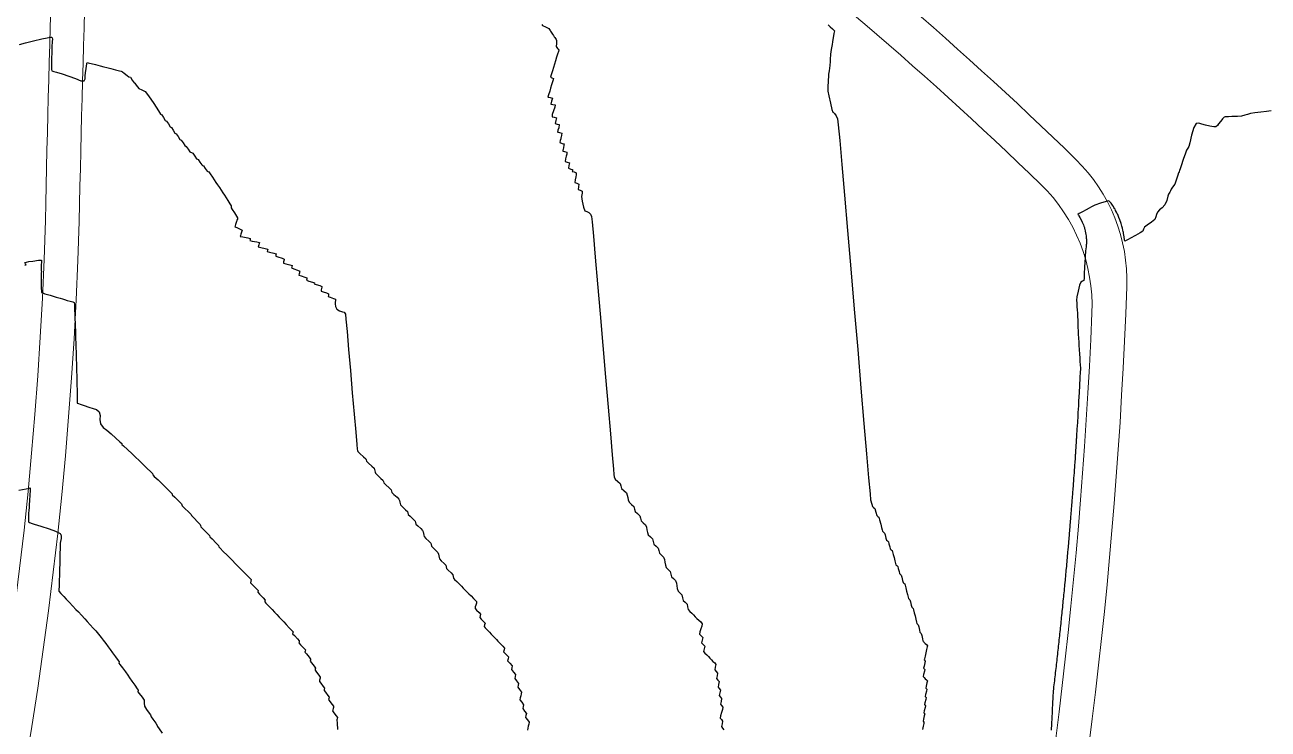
# Model space of a CAD drawing. Header units: millimetres. Extents: x 340454 to 342791, y 6993867 to 6995092.
# Drawn here: x 341823 to 341896.4, y 6994518.2 to 6994559.8 of the extents above; entities that cross this region are included whole.
import ezdxf

# ---------------------------------------------------------------- set-up
doc = ezdxf.new("R2010")
doc.units = ezdxf.units.MM
doc.header["$LTSCALE"] = 10
for name, color, linetype in [('T-HM-CURVA_INTERMEDIARIA', 45, 'Continuous'), ('T-HM-CURVA_MESTRA', 20, 'Continuous'), ('URB-Calçadas', 2, 'Continuous'), ('URB-Quadras', 3, 'Continuous')]:
    doc.layers.add(name, color=color, linetype=linetype)

msp = doc.modelspace()

# ---------------------------------------------------------------- linework, layer by layer
at = {"layer": 'T-HM-CURVA_INTERMEDIARIA', "color": 45, "linetype": 'Continuous', "lineweight": -3, "flags": 128}
for points, elevation in [([(341870.441, 6994559.818), (341870.503, 6994559.757), (341870.565, 6994559.697), (341870.695, 6994559.577), (341870.81, 6994559.458), (341870.804, 6994559.382), (341870.787, 6994559.303), (341870.766, 6994559.175), (341870.728, 6994558.957), (341870.701, 6994558.809), (341870.673, 6994558.654), (341870.641, 6994558.463), (341870.61, 6994558.249), (341870.586, 6994558.071), (341870.575, 6994557.972), (341870.571, 6994557.88), (341870.568, 6994557.788), (341870.559, 6994557.644), (341870.539, 6994557.408), (341870.518, 6994557.253), (341870.495, 6994557.098), (341870.472, 6994556.906), (341870.457, 6994556.725), (341870.451, 6994556.581), (341870.444, 6994556.402), (341870.43, 6994556.222), (341870.42, 6994556.08), (341870.427, 6994555.902), (341870.48, 6994555.615), (341870.576, 6994555.195), (341870.669, 6994554.815), (341870.711, 6994554.649), (341870.762, 6994554.628), (341870.812, 6994554.573), (341870.914, 6994554.44), (341871.003, 6994554.269), (341871.043, 6994553.911), (341871.129, 6994552.975), (341871.254, 6994551.559), (341871.41, 6994549.758), (341871.59, 6994547.669), (341871.785, 6994545.387), (341871.987, 6994543.009), (341872.189, 6994540.631), (341872.383, 6994538.349), (341872.56, 6994536.259), (341872.714, 6994534.457), (341872.835, 6994533.04), (341872.916, 6994532.103), (341872.95, 6994531.744), (341873.015, 6994531.484), (341873.068, 6994531.338), (341873.131, 6994531.282), (341873.193, 6994531.225), (341873.252, 6994531.021), (341873.31, 6994530.817), (341873.37, 6994530.763), (341873.43, 6994530.708), (341873.476, 6994530.56), (341873.546, 6994530.298), (341873.596, 6994530.116), (341873.637, 6994529.963), (341873.663, 6994529.885), (341873.72, 6994529.832), (341873.777, 6994529.779), (341873.811, 6994529.665), (341873.859, 6994529.477), (341873.892, 6994529.364), (341873.948, 6994529.313), (341874.003, 6994529.261), (341874.036, 6994529.147), (341874.084, 6994528.957), (341874.117, 6994528.844), (341874.17, 6994528.794), (341874.223, 6994528.744), (341874.248, 6994528.667), (341874.288, 6994528.511), (341874.336, 6994528.325), (341874.385, 6994528.138), (341874.426, 6994527.981), (341874.45, 6994527.903), (341874.5, 6994527.855), (341874.551, 6994527.807), (341874.583, 6994527.692), (341874.632, 6994527.497), (341874.663, 6994527.383), (341874.712, 6994527.336), (341874.76, 6994527.29), (341874.792, 6994527.175), (341874.84, 6994526.978), (341874.871, 6994526.864), (341874.918, 6994526.819), (341874.965, 6994526.774), (341874.987, 6994526.697), (341875.027, 6994526.537), (341875.075, 6994526.346), (341875.123, 6994526.153), (341875.163, 6994525.992), (341875.185, 6994525.915), (341875.229, 6994525.871), (341875.273, 6994525.828), (341875.304, 6994525.712), (341875.352, 6994525.511), (341875.382, 6994525.395), (341875.425, 6994525.354), (341875.467, 6994525.312), (341875.488, 6994525.235), (341875.528, 6994525.072), (341875.575, 6994524.877), (341875.622, 6994524.681), (341875.662, 6994524.516), (341875.683, 6994524.44), (341875.723, 6994524.4), (341875.763, 6994524.36), (341875.792, 6994524.243), (341875.841, 6994524.037), (341875.87, 6994523.92), (341875.908, 6994523.882), (341875.946, 6994523.844), (341875.97, 6994523.727), (341876.009, 6994523.521), (341876.033, 6994523.405), (341876.068, 6994523.367), (341876.106, 6994523.331), (341876.142, 6994523.294), (341876.178, 6994523.258), (341876.248, 6994523.187), (341876.316, 6994523.117), (341876.301, 6994523.045), (341876.262, 6994522.887), (341876.216, 6994522.699), (341876.17, 6994522.511), (341876.131, 6994522.353), (341876.116, 6994522.282), (341876.184, 6994522.211), (341876.159, 6994522.1), (341876.11, 6994521.904), (341876.085, 6994521.793), (341876.152, 6994521.723), (341876.127, 6994521.613), (341876.079, 6994521.416), (341876.054, 6994521.305), (341876.119, 6994521.236), (341876.184, 6994521.167), (341876.247, 6994521.1), (341876.309, 6994521.035), (341876.284, 6994520.923), (341876.236, 6994520.724), (341876.211, 6994520.613), (341876.272, 6994520.547), (341876.247, 6994520.436), (341876.2, 6994520.237), (341876.175, 6994520.125), (341876.236, 6994520.06), (341876.211, 6994519.948), (341876.164, 6994519.748), (341876.14, 6994519.637), (341876.193, 6994519.572), (341876.168, 6994519.461), (341876.122, 6994519.261), (341876.098, 6994519.15), (341876.148, 6994519.085), (341876.124, 6994518.973), (341876.078, 6994518.774), (341876.054, 6994518.662), (341876.105, 6994518.597), (341876.09, 6994518.526), (341876.054, 6994518.366), (341876.011, 6994518.175)], 711), ([(341822.656, 6994558.663), (341823.004, 6994558.746), (341823.478, 6994558.865), (341823.968, 6994558.983), (341824.297, 6994559.053), (341824.471, 6994559.08), (341824.538, 6994559.08), (341824.554, 6994559.074), (341824.575, 6994559.049), (341824.596, 6994558.97), (341824.591, 6994558.826), (341824.574, 6994558.705), (341824.573, 6994558.64), (341824.57, 6994558.575), (341824.567, 6994558.462), (341824.562, 6994558.31), (341824.558, 6994558.192), (341824.555, 6994558.074), (341824.55, 6994557.926), (341824.544, 6994557.726), (341824.541, 6994557.625), (341824.539, 6994557.574), (341824.538, 6994557.516), (341824.537, 6994557.44), (341824.537, 6994557.36), (341824.539, 6994557.273), (341824.541, 6994557.222), (341824.545, 6994557.168), (341824.557, 6994557.1), (341824.614, 6994557.087), (341824.684, 6994557.065), (341824.831, 6994557.019), (341825.172, 6994556.911), (341825.578, 6994556.783), (341825.958, 6994556.638), (341826.273, 6994556.514), (341826.469, 6994556.501), (341826.535, 6994556.619), (341826.539, 6994556.793), (341826.545, 6994556.979), (341826.587, 6994557.239), (341826.609, 6994557.376), (341826.617, 6994557.427), (341826.625, 6994557.477), (341826.631, 6994557.535), (341826.643, 6994557.588), (341826.706, 6994557.576), (341826.782, 6994557.554), (341826.896, 6994557.525), (341827.135, 6994557.465), (341827.417, 6994557.394), (341827.643, 6994557.337), (341827.821, 6994557.291), (341828.045, 6994557.233), (341828.327, 6994557.16), (341828.564, 6994557.098), (341828.667, 6994557.07), (341828.741, 6994557.041), (341828.84, 6994556.966), (341829.019, 6994556.829), (341829.121, 6994556.752), (341829.208, 6994556.717), (341829.321, 6994556.552), (341829.429, 6994556.39), (341829.478, 6994556.371), (341829.542, 6994556.249), (341829.7, 6994556.049), (341829.886, 6994555.967), (341830.078, 6994555.88), (341830.277, 6994555.623), (341830.583, 6994555.168), (341830.865, 6994554.733), (341830.991, 6994554.536), (341831.061, 6994554.502), (341831.166, 6994554.332), (341831.271, 6994554.161), (341831.344, 6994554.125), (341831.449, 6994553.957), (341831.554, 6994553.788), (341831.631, 6994553.75), (341831.736, 6994553.583), (341831.841, 6994553.416), (341831.921, 6994553.376), (341832.026, 6994553.211), (341832.131, 6994553.046), (341832.215, 6994553.005), (341832.32, 6994552.842), (341832.425, 6994552.678), (341832.512, 6994552.635), (341832.617, 6994552.473), (341832.723, 6994552.311), (341832.767, 6994552.288), (341832.813, 6994552.267), (341832.86, 6994552.246), (341832.904, 6994552.222), (341833.011, 6994552.062), (341833.117, 6994551.901), (341833.165, 6994551.877), (341833.212, 6994551.854), (341833.318, 6994551.695), (341833.425, 6994551.536), (341833.474, 6994551.512), (341833.523, 6994551.488), (341833.629, 6994551.33), (341833.736, 6994551.173), (341833.787, 6994551.148), (341833.837, 6994551.123), (341833.913, 6994551.014), (341834.05, 6994550.811), (341834.155, 6994550.657), (341834.259, 6994550.504), (341834.363, 6994550.353), (341834.466, 6994550.201), (341834.563, 6994550.053), (341834.666, 6994549.894), (341834.762, 6994549.744), (341834.862, 6994549.587), (341834.961, 6994549.431), (341835.091, 6994549.232), (341835.158, 6994549.123), (341835.156, 6994549.067), (341835.153, 6994549.01), (341835.221, 6994548.901), (341835.349, 6994548.703), (341835.477, 6994548.511), (341835.543, 6994548.401), (341835.527, 6994548.334), (341835.503, 6994548.267), (341835.483, 6994548.201), (341835.463, 6994548.135), (341835.444, 6994548.071), (341835.424, 6994548.008), (341835.4, 6994547.943), (341835.387, 6994547.883), (341835.497, 6994547.829), (341835.696, 6994547.742), (341835.807, 6994547.688), (341835.794, 6994547.626), (341835.77, 6994547.56), (341835.752, 6994547.497), (341835.734, 6994547.435), (341835.711, 6994547.371), (341835.699, 6994547.314), (341835.855, 6994547.281), (341836.137, 6994547.23), (341836.294, 6994547.196), (341836.276, 6994547.133), (341836.259, 6994547.069), (341836.41, 6994547.035), (341836.682, 6994546.984), (341836.833, 6994546.949), (341836.821, 6994546.886), (341836.799, 6994546.817), (341836.777, 6994546.749), (341836.767, 6994546.688), (341836.912, 6994546.651), (341837.174, 6994546.595), (341837.32, 6994546.558), (341837.305, 6994546.491), (341837.289, 6994546.424), (341837.429, 6994546.386), (341837.683, 6994546.329), (341837.824, 6994546.291), (341837.809, 6994546.223), (341837.794, 6994546.153), (341837.929, 6994546.101), (341838.171, 6994546.021), (341838.303, 6994545.975), (341838.296, 6994545.927), (341838.283, 6994545.876), (341838.264, 6994545.808), (341838.254, 6994545.737), (341838.387, 6994545.697), (341838.625, 6994545.636), (341838.758, 6994545.594), (341838.744, 6994545.523), (341838.73, 6994545.451), (341838.858, 6994545.396), (341839.086, 6994545.31), (341839.211, 6994545.261), (341839.205, 6994545.212), (341839.193, 6994545.16), (341839.175, 6994545.09), (341839.167, 6994545.016), (341839.293, 6994544.973), (341839.517, 6994544.909), (341839.643, 6994544.865), (341839.631, 6994544.791), (341839.619, 6994544.718), (341839.743, 6994544.67), (341839.963, 6994544.602), (341840.081, 6994544.566), (341840.072, 6994544.51), (341840.188, 6994544.473), (341840.402, 6994544.404), (341840.521, 6994544.36), (341840.517, 6994544.303), (341840.505, 6994544.24), (341840.488, 6994544.16), (341840.484, 6994544.077), (341840.6, 6994544.032), (341840.805, 6994543.968), (341840.922, 6994543.922), (341840.912, 6994543.84), (341840.902, 6994543.757), (341841.016, 6994543.712), (341841.215, 6994543.648), (341841.33, 6994543.602), (341841.326, 6994543.523), (341841.312, 6994543.434), (341841.313, 6994543.336), (341841.335, 6994543.165), (341841.41, 6994543.003), (341841.564, 6994542.904), (341841.738, 6994542.856), (341841.833, 6994542.833), (341841.881, 6994542.773), (341841.919, 6994542.706), (341841.945, 6994542.426), (341842.009, 6994541.691), (341842.101, 6994540.633), (341842.208, 6994539.379), (341842.321, 6994538.061), (341842.429, 6994536.807), (341842.52, 6994535.749), (341842.583, 6994535.014), (341842.608, 6994534.734), (341842.625, 6994534.661), (341842.649, 6994534.591), (341842.772, 6994534.477), (341842.988, 6994534.288), (341843.111, 6994534.173), (341843.132, 6994534.099), (341843.153, 6994534.025), (341843.274, 6994533.913), (341843.484, 6994533.727), (341843.605, 6994533.614), (341843.629, 6994533.539), (341843.648, 6994533.461), (341843.667, 6994533.383), (341843.691, 6994533.308), (341843.809, 6994533.196), (341844.014, 6994533.012), (341844.133, 6994532.899), (341844.155, 6994532.82), (341844.177, 6994532.741), (341844.293, 6994532.63), (341844.493, 6994532.45), (341844.61, 6994532.338), (341844.632, 6994532.257), (341844.654, 6994532.176), (341844.768, 6994532.066), (341844.963, 6994531.89), (341845.077, 6994531.779), (341845.103, 6994531.698), (341845.122, 6994531.612), (341845.141, 6994531.526), (341845.167, 6994531.444), (341845.279, 6994531.335), (341845.469, 6994531.16), (341845.581, 6994531.05), (341845.604, 6994530.964), (341845.627, 6994530.878), (341845.736, 6994530.77), (341845.922, 6994530.599), (341846.032, 6994530.49), (341846.055, 6994530.401), (341846.078, 6994530.313), (341846.185, 6994530.206), (341846.366, 6994530.039), (341846.474, 6994529.931), (341846.501, 6994529.843), (341846.52, 6994529.75), (341846.539, 6994529.657), (341846.567, 6994529.568), (341846.672, 6994529.461), (341846.848, 6994529.296), (341846.954, 6994529.189), (341846.978, 6994529.095), (341847.001, 6994529.002), (341847.104, 6994528.897), (341847.276, 6994528.735), (341847.38, 6994528.629), (341847.408, 6994528.536), (341847.427, 6994528.438), (341847.447, 6994528.34), (341847.475, 6994528.247), (341847.576, 6994528.141), (341847.744, 6994527.983), (341847.846, 6994527.876), (341847.869, 6994527.778), (341847.893, 6994527.681), (341847.993, 6994527.576), (341848.157, 6994527.42), (341848.256, 6994527.315), (341848.275, 6994527.216), (341848.295, 6994527.117), (341848.364, 6994527.038), (341848.495, 6994526.91), (341848.65, 6994526.757), (341848.774, 6994526.63), (341848.874, 6994526.53), (341848.996, 6994526.405), (341849.118, 6994526.281), (341849.216, 6994526.182), (341849.336, 6994526.061), (341849.484, 6994525.917), (341849.608, 6994525.799), (341849.667, 6994525.724), (341849.653, 6994525.626), (341849.62, 6994525.524), (341849.586, 6994525.421), (341849.572, 6994525.324), (341849.659, 6994525.226), (341849.809, 6994525.086), (341849.896, 6994524.988), (341849.872, 6994524.886), (341849.848, 6994524.785), (341849.933, 6994524.688), (341850.079, 6994524.55), (341850.164, 6994524.453), (341850.14, 6994524.35), (341850.116, 6994524.248), (341850.172, 6994524.172), (341850.288, 6994524.057), (341850.426, 6994523.919), (341850.535, 6994523.804), (341850.621, 6994523.712), (341850.729, 6994523.598), (341850.835, 6994523.485), (341850.92, 6994523.395), (341851.025, 6994523.283), (341851.213, 6994523.099), (341851.316, 6994522.975), (341851.291, 6994522.866), (341851.266, 6994522.758), (341851.408, 6994522.606), (341851.55, 6994522.453), (341851.525, 6994522.343), (341851.5, 6994522.233), (341851.639, 6994522.083), (341851.778, 6994521.931), (341851.754, 6994521.821), (341851.728, 6994521.709), (341851.848, 6994521.561), (341851.969, 6994521.413), (341851.944, 6994521.301), (341851.919, 6994521.189), (341852.033, 6994521.042), (341852.148, 6994520.895), (341852.123, 6994520.782), (341852.097, 6994520.669), (341852.21, 6994520.524), (341852.323, 6994520.378), (341852.308, 6994520.267), (341852.272, 6994520.151), (341852.236, 6994520.035), (341852.222, 6994519.924), (341852.332, 6994519.778), (341852.443, 6994519.632), (341852.417, 6994519.518), (341852.392, 6994519.403), (341852.501, 6994519.26), (341852.609, 6994519.115), (341852.584, 6994518.999), (341852.559, 6994518.884), (341852.666, 6994518.741), (341852.772, 6994518.598), (341852.759, 6994518.484), (341852.722, 6994518.365), (341852.685, 6994518.247), (341852.672, 6994518.133)], 709), ([(341896.628, 6994554.726), (341896.354, 6994554.693), (341896.006, 6994554.652), (341895.665, 6994554.609), (341895.411, 6994554.57), (341895.216, 6994554.519), (341895.062, 6994554.468), (341894.866, 6994554.423), (341894.636, 6994554.399), (341894.444, 6994554.394), (341894.293, 6994554.392), (341894.101, 6994554.38), (341893.984, 6994554.372), (341893.904, 6994554.371), (341893.839, 6994554.367), (341893.784, 6994554.299), (341893.746, 6994554.252), (341893.702, 6994554.197), (341893.621, 6994554.1), (341893.514, 6994553.971), (341893.443, 6994553.865), (341893.362, 6994553.786), (341893.226, 6994553.791), (341892.992, 6994553.834), (341892.735, 6994553.884), (341892.519, 6994553.951), (341892.344, 6994554.014), (341892.185, 6994553.99), (341892.054, 6994553.745), (341891.919, 6994553.293), (341891.808, 6994552.846), (341891.75, 6994552.618), (341891.69, 6994552.518), (341891.629, 6994552.418), (341891.556, 6994552.223), (341891.426, 6994551.853), (341891.299, 6994551.488), (341891.236, 6994551.307), (341891.206, 6994551.208), (341891.184, 6994551.135), (341891.14, 6994551.072), (341891.101, 6994550.925), (341891.019, 6994550.632), (341890.933, 6994550.396), (341890.8, 6994550.219), (341890.704, 6994550.113), (341890.669, 6994550.008), (341890.643, 6994549.921), (341890.597, 6994549.867), (341890.551, 6994549.813), (341890.523, 6994549.687), (341890.457, 6994549.434), (341890.344, 6994549.174), (341890.19, 6994549.002), (341890.032, 6994548.885), (341889.901, 6994548.751), (341889.84, 6994548.6), (341889.816, 6994548.464), (341889.75, 6994548.319), (341889.55, 6994548.144), (341889.289, 6994547.971), (341889.132, 6994547.856), (341889.087, 6994547.735), (341889.04, 6994547.617), (341888.888, 6994547.519), (341888.604, 6994547.361), (341888.318, 6994547.208), (341888.165, 6994547.127), (341888.048, 6994547.062), (341887.971, 6994547.023), (341887.965, 6994547.107), (341887.935, 6994547.29), (341887.903, 6994547.481), (341887.894, 6994547.54), (341887.884, 6994547.6), (341887.861, 6994547.686), (341887.83, 6994547.798), (341887.8, 6994547.919), (341887.754, 6994548.081), (341887.675, 6994548.294), (341887.618, 6994548.438), (341887.597, 6994548.493), (341887.576, 6994548.547), (341887.553, 6994548.598), (341887.53, 6994548.649), (341887.482, 6994548.742), (341887.431, 6994548.842), (341887.395, 6994548.912), (341887.365, 6994548.968), (341887.331, 6994549.027), (341887.297, 6994549.083), (341887.247, 6994549.156), (341887.2, 6994549.221), (341887.168, 6994549.267), (341887.118, 6994549.334), (341887.078, 6994549.382), (341887.036, 6994549.413), (341886.874, 6994549.369), (341886.529, 6994549.269), (341886.209, 6994549.159), (341886.015, 6994549.068), (341885.867, 6994548.981), (341885.69, 6994548.88), (341885.469, 6994548.761), (341885.285, 6994548.662), (341885.206, 6994548.616), (341885.232, 6994548.575), (341885.265, 6994548.531), (341885.323, 6994548.431), (341885.401, 6994548.29), (341885.461, 6994548.161), (341885.499, 6994548.076), (341885.529, 6994548), (341885.558, 6994547.916), (341885.585, 6994547.834), (341885.6, 6994547.785), (341885.614, 6994547.733), (341885.637, 6994547.631), (341885.66, 6994547.524), (341885.677, 6994547.434), (341885.686, 6994547.35), (341885.696, 6994547.262), (341885.7, 6994547.208), (341885.705, 6994547.153), (341885.706, 6994547.079), (341885.706, 6994547.001), (341885.705, 6994546.938), (341885.704, 6994546.875), (341885.698, 6994546.81), (341885.692, 6994546.744), (341885.683, 6994546.666), (341885.675, 6994546.603), (341885.666, 6994546.549), (341885.653, 6994546.481), (341885.647, 6994546.375), (341885.635, 6994546.178), (341885.628, 6994546.05), (341885.623, 6994545.965), (341885.618, 6994545.879), (341885.608, 6994545.71), (341885.599, 6994545.563), (341885.595, 6994545.483), (341885.588, 6994545.38), (341885.579, 6994545.209), (341885.578, 6994545.047), (341885.577, 6994544.841), (341885.56, 6994544.714), (341885.468, 6994544.663), (341885.371, 6994544.613), (341885.304, 6994544.426), (341885.208, 6994544.076), (341885.143, 6994543.749), (341885.128, 6994543.542), (341885.135, 6994543.375), (341885.148, 6994543.165), (341885.158, 6994542.956), (341885.17, 6994542.79), (341885.182, 6994542.58), (341885.19, 6994542.362), (341885.195, 6994542.177), (341885.203, 6994541.945), (341885.213, 6994541.715), (341885.222, 6994541.527), (341885.234, 6994541.29), (341885.249, 6994541.054), (341885.262, 6994540.865), (341885.279, 6994540.627), (341885.297, 6994540.356), (341885.312, 6994540.127), (341885.325, 6994539.935), (341885.342, 6994539.694), (341885.351, 6994539.538), (341885.347, 6994539.43), (341885.34, 6994539.321), (341885.335, 6994539.216), (341885.326, 6994539.044), (341885.315, 6994538.836), (341885.303, 6994538.617), (341885.294, 6994538.434), (341885.289, 6994538.35), (341885.284, 6994538.252), (341885.273, 6994538.055), (341885.263, 6994537.865), (341885.259, 6994537.804), (341885.247, 6994537.593), (341885.235, 6994537.38), (341885.231, 6994537.305), (341885.219, 6994537.101), (341885.207, 6994536.894), (341885.201, 6994536.807), (341885.189, 6994536.609), (341885.177, 6994536.409), (341885.171, 6994536.31), (341885.159, 6994536.118), (341885.147, 6994535.924), (341885.144, 6994535.869), (341885.14, 6994535.814), (341885.129, 6994535.627), (341885.117, 6994535.439), (341885.113, 6994535.379), (341885.109, 6994535.319), (341885.097, 6994535.137), (341885.085, 6994534.954), (341885.08, 6994534.889), (341885.076, 6994534.825), (341885.064, 6994534.648), (341885.052, 6994534.469), (341885.048, 6994534.4), (341885.043, 6994534.332), (341885.031, 6994534.159), (341885.019, 6994533.984), (341885.014, 6994533.911), (341885.009, 6994533.839), (341884.997, 6994533.67), (341884.985, 6994533.499), (341884.979, 6994533.423), (341884.974, 6994533.347), (341884.962, 6994533.181), (341884.949, 6994533.014), (341884.944, 6994532.934), (341884.938, 6994532.855), (341884.926, 6994532.696), (341884.913, 6994532.529), (341884.907, 6994532.438), (341884.9, 6994532.347), (341884.888, 6994532.197), (341884.877, 6994532.045), (341884.869, 6994531.951), (341884.862, 6994531.857), (341884.851, 6994531.709), (341884.839, 6994531.56), (341884.831, 6994531.464), (341884.824, 6994531.367), (341884.812, 6994531.219), (341884.801, 6994531.076), (341884.793, 6994530.984), (341884.786, 6994530.893), (341884.773, 6994530.743), (341884.761, 6994530.591), (341884.753, 6994530.498), (341884.746, 6994530.404), (341884.733, 6994530.256), (341884.721, 6994530.107), (341884.713, 6994530.011), (341884.705, 6994529.915), (341884.692, 6994529.77), (341884.68, 6994529.623), (341884.671, 6994529.524), (341884.663, 6994529.426), (341884.65, 6994529.283), (341884.638, 6994529.139), (341884.629, 6994529.038), (341884.62, 6994528.938), (341884.608, 6994528.797), (341884.595, 6994528.655), (341884.586, 6994528.552), (341884.577, 6994528.45), (341884.564, 6994528.311), (341884.551, 6994528.171), (341884.542, 6994528.066), (341884.532, 6994527.962), (341884.52, 6994527.825), (341884.507, 6994527.687), (341884.497, 6994527.58), (341884.487, 6994527.474), (341884.474, 6994527.339), (341884.462, 6994527.203), (341884.451, 6994527.095), (341884.441, 6994526.987), (341884.428, 6994526.854), (341884.415, 6994526.719), (341884.405, 6994526.61), (341884.394, 6994526.5), (341884.381, 6994526.369), (341884.369, 6994526.236), (341884.358, 6994526.124), (341884.347, 6994526.013), (341884.334, 6994525.883), (341884.321, 6994525.752), (341884.309, 6994525.639), (341884.298, 6994525.527), (341884.285, 6994525.398), (341884.272, 6994525.269), (341884.26, 6994525.155), (341884.249, 6994525.04), (341884.236, 6994524.914), (341884.222, 6994524.785), (341884.21, 6994524.67), (341884.198, 6994524.554), (341884.185, 6994524.429), (341884.172, 6994524.302), (341884.16, 6994524.185), (341884.147, 6994524.068), (341884.134, 6994523.944), (341884.121, 6994523.819), (341884.108, 6994523.701), (341884.095, 6994523.583), (341884.082, 6994523.46), (341884.069, 6994523.336), (341884.056, 6994523.217), (341884.043, 6994523.097), (341884.029, 6994522.976), (341884.016, 6994522.853), (341884.003, 6994522.733), (341883.989, 6994522.612), (341883.976, 6994522.491), (341883.962, 6994522.37), (341883.949, 6994522.251), (341883.935, 6994522.131), (341883.922, 6994522.01), (341883.908, 6994521.888), (341883.894, 6994521.768), (341883.88, 6994521.647), (341883.866, 6994521.526), (341883.852, 6994521.405), (341883.839, 6994521.286), (341883.825, 6994521.167), (341883.81, 6994521.044), (341883.796, 6994520.923), (341883.782, 6994520.805), (341883.768, 6994520.687), (341883.753, 6994520.567), (341883.739, 6994520.44), (341883.732, 6994520.311), (341883.727, 6994520.188), (341883.721, 6994520.071), (341883.715, 6994519.955), (341883.709, 6994519.83), (341883.703, 6994519.705), (341883.697, 6994519.587), (341883.691, 6994519.469), (341883.685, 6994519.346), (341883.678, 6994519.221), (341883.672, 6994519.102), (341883.666, 6994518.983), (341883.659, 6994518.861), (341883.653, 6994518.738), (341883.646, 6994518.618), (341883.64, 6994518.497), (341883.633, 6994518.376), (341883.626, 6994518.255), (341883.619, 6994518.133)], 712), ([(341822.961, 6994545.61), (341823.042, 6994545.635), (341823.009, 6994545.699), (341822.977, 6994545.764), (341823.069, 6994545.793), (341823.213, 6994545.821), (341823.435, 6994545.854), (341823.769, 6994545.898), (341823.952, 6994545.911), (341823.956, 6994545.83), (341823.946, 6994545.741), (341823.943, 6994545.667), (341823.94, 6994545.594), (341823.941, 6994545.48), (341823.942, 6994545.368), (341823.943, 6994545.298), (341823.944, 6994545.228), (341823.943, 6994545.144), (341823.942, 6994545.046), (341823.941, 6994544.865), (341823.94, 6994544.715), (341823.939, 6994544.664), (341823.939, 6994544.591), (341823.938, 6994544.516), (341823.938, 6994544.461), (341823.937, 6994544.405), (341823.938, 6994544.325), (341823.94, 6994544.265), (341823.941, 6994544.205), (341823.945, 6994544.124), (341823.951, 6994544.058), (341823.96, 6994543.997), (341824.022, 6994543.968), (341824.158, 6994543.926), (341824.467, 6994543.833), (341824.81, 6994543.73), (341825.048, 6994543.658), (341825.199, 6994543.613), (341825.318, 6994543.577), (341825.468, 6994543.531), (341825.649, 6994543.486), (341825.799, 6994543.45), (341825.887, 6994543.403), (341825.909, 6994543.282), (341825.899, 6994543.137), (341825.906, 6994542.956), (341825.916, 6994542.719), (341825.921, 6994542.598), (341825.924, 6994542.532), (341825.928, 6994542.415), (341825.936, 6994542.203), (341825.941, 6994542.079), (341825.943, 6994542.024), (341825.945, 6994541.969), (341825.953, 6994541.771), (341825.96, 6994541.561), (341825.963, 6994541.482), (341825.966, 6994541.404), (341825.972, 6994541.231), (341825.978, 6994541.042), (341825.981, 6994540.94), (341825.985, 6994540.838), (341825.989, 6994540.691), (341825.995, 6994540.523), (341825.999, 6994540.396), (341826.002, 6994540.27), (341826.006, 6994540.14), (341826.01, 6994540.004), (341826.015, 6994539.84), (341826.018, 6994539.7), (341826.021, 6994539.592), (341826.024, 6994539.484), (341826.029, 6994539.296), (341826.033, 6994539.128), (341826.035, 6994539.047), (341826.037, 6994538.965), (341826.042, 6994538.752), (341826.047, 6994538.555), (341826.048, 6994538.5), (341826.049, 6994538.446), (341826.052, 6994538.318), (341826.056, 6994538.098), (341826.059, 6994537.979), (341826.06, 6994537.926), (341826.061, 6994537.804), (341826.065, 6994537.581), (341826.068, 6994537.458), (341826.132, 6994537.436), (341826.235, 6994537.401), (341826.473, 6994537.316), (341826.755, 6994537.209), (341827.002, 6994537.135), (341827.204, 6994537.074), (341827.369, 6994536.935), (341827.424, 6994536.718), (341827.394, 6994536.483), (341827.436, 6994536.23), (341827.597, 6994536.019), (341827.812, 6994535.854), (341828.07, 6994535.647), (341828.354, 6994535.384), (341828.592, 6994535.162), (341828.692, 6994535.067), (341828.706, 6994535.019), (341828.804, 6994534.928), (341829.036, 6994534.715), (341829.311, 6994534.459), (341829.527, 6994534.253), (341829.699, 6994534.086), (341829.913, 6994533.877), (341830.182, 6994533.614), (341830.407, 6994533.394), (341830.504, 6994533.297), (341830.526, 6994533.214), (341830.62, 6994533.125), (341830.839, 6994532.92), (341831.096, 6994532.672), (341831.355, 6994532.413), (341831.574, 6994532.188), (341831.667, 6994532.09), (341831.681, 6994532.038), (341831.823, 6994531.9), (341832.086, 6994531.647), (341832.228, 6994531.509), (341832.243, 6994531.452), (341832.258, 6994531.395), (341832.397, 6994531.258), (341832.655, 6994531.006), (341832.795, 6994530.869), (341832.811, 6994530.806), (341832.948, 6994530.67), (341833.2, 6994530.423), (341833.337, 6994530.287), (341833.354, 6994530.219), (341833.371, 6994530.151), (341833.505, 6994530.016), (341833.752, 6994529.77), (341833.887, 6994529.634), (341833.905, 6994529.561), (341834.037, 6994529.427), (341834.279, 6994529.185), (341834.411, 6994529.051), (341834.426, 6994528.973), (341834.508, 6994528.888), (341834.698, 6994528.696), (341834.921, 6994528.47), (341835.096, 6994528.293), (341835.234, 6994528.152), (341835.406, 6994527.979), (341835.576, 6994527.805), (341835.712, 6994527.668), (341835.879, 6994527.498), (341836.091, 6994527.285), (341836.267, 6994527.107), (341836.343, 6994527.027), (341836.321, 6994526.936), (341836.3, 6994526.845), (341836.417, 6994526.721), (341836.634, 6994526.5), (341836.751, 6994526.376), (341836.729, 6994526.281), (341836.844, 6994526.159), (341837.055, 6994525.941), (341837.17, 6994525.818), (341837.159, 6994525.768), (341837.147, 6994525.719), (341837.219, 6994525.639), (341837.384, 6994525.466), (341837.579, 6994525.261), (341837.731, 6994525.1), (341837.852, 6994524.972), (341838.001, 6994524.813), (341838.15, 6994524.655), (341838.268, 6994524.53), (341838.415, 6994524.375), (341838.599, 6994524.182), (341838.753, 6994524.021), (341838.82, 6994523.945), (341838.806, 6994523.888), (341838.793, 6994523.83), (341838.897, 6994523.717), (341839.085, 6994523.519), (341839.189, 6994523.405), (341839.176, 6994523.346), (341839.162, 6994523.287), (341839.263, 6994523.175), (341839.448, 6994522.98), (341839.55, 6994522.867), (341839.536, 6994522.806), (341839.522, 6994522.745), (341839.61, 6994522.634), (341839.77, 6994522.444), (341839.858, 6994522.333), (341839.844, 6994522.271), (341839.83, 6994522.208), (341839.913, 6994522.098), (341840.064, 6994521.911), (341840.148, 6994521.801), (341840.133, 6994521.737), (341840.119, 6994521.673), (341840.201, 6994521.564), (341840.349, 6994521.379), (341840.431, 6994521.269), (341840.421, 6994521.205), (341840.403, 6994521.139), (341840.384, 6994521.073), (341840.374, 6994521.008), (341840.454, 6994520.899), (341840.599, 6994520.715), (341840.68, 6994520.605), (341840.665, 6994520.539), (341840.651, 6994520.472), (341840.73, 6994520.364), (341840.872, 6994520.182), (341840.951, 6994520.073), (341840.937, 6994520.005), (341840.922, 6994519.937), (341840.999, 6994519.829), (341841.139, 6994519.649), (341841.217, 6994519.541), (341841.206, 6994519.473), (341841.187, 6994519.403), (341841.168, 6994519.333), (341841.157, 6994519.265), (341841.233, 6994519.157), (341841.37, 6994518.977), (341841.447, 6994518.869), (341841.434, 6994518.8), (341841.416, 6994518.729), (341841.423, 6994518.534), (341841.452, 6994518.162)], 708), ([(341822.606, 6994532.313), (341823.04, 6994532.394), (341823.231, 6994532.431), (341823.292, 6994532.442), (341823.281, 6994532.254), (341823.266, 6994532.049), (341823.262, 6994531.982), (341823.258, 6994531.914), (341823.249, 6994531.794), (341823.239, 6994531.638), (341823.229, 6994531.499), (341823.223, 6994531.402), (341823.219, 6994531.345), (341823.215, 6994531.288), (341823.203, 6994531.116), (341823.191, 6994530.954), (341823.187, 6994530.891), (341823.183, 6994530.83), (341823.179, 6994530.738), (341823.177, 6994530.682), (341823.175, 6994530.596), (341823.175, 6994530.513), (341823.179, 6994530.446), (341823.239, 6994530.401), (341823.295, 6994530.382), (341823.348, 6994530.362), (341823.518, 6994530.31), (341823.923, 6994530.183), (341824.415, 6994530.018), (341824.772, 6994529.883), (341824.968, 6994529.793), (341825.048, 6994529.743), (341825.068, 6994529.722), (341825.087, 6994529.686), (341825.11, 6994529.602), (341825.113, 6994529.459), (341825.085, 6994529.281), (341825.058, 6994529.171), (341825.056, 6994529.088), (341825.053, 6994528.979), (341825.049, 6994528.78), (341825.046, 6994528.652), (341825.044, 6994528.568), (341825.042, 6994528.485), (341825.039, 6994528.328), (341825.034, 6994528.133), (341825.031, 6994528.004), (341825.027, 6994527.874), (341825.024, 6994527.745), (341825.02, 6994527.614), (341825.015, 6994527.414), (341825.01, 6994527.256), (341825.008, 6994527.176), (341825.006, 6994527.095), (341825.002, 6994526.96), (341824.995, 6994526.744), (341824.991, 6994526.629), (341824.99, 6994526.576), (341824.976, 6994526.48), (341824.982, 6994526.338), (341825.088, 6994526.21), (341825.273, 6994526.029), (341825.417, 6994525.876), (341825.593, 6994525.69), (341825.804, 6994525.466), (341825.991, 6994525.269), (341826.139, 6994525.112), (341826.323, 6994524.915), (341826.506, 6994524.716), (341826.65, 6994524.557), (341826.828, 6994524.358), (341827.01, 6994524.158), (341827.155, 6994523.998), (341827.321, 6994523.803), (341827.478, 6994523.608), (341827.599, 6994523.45), (341827.746, 6994523.253), (341827.892, 6994523.058), (341828.006, 6994522.902), (341828.148, 6994522.706), (341828.327, 6994522.458), (341828.477, 6994522.25), (341828.54, 6994522.16), (341828.526, 6994522.093), (341828.59, 6994522.009), (341828.741, 6994521.814), (341828.917, 6994521.578), (341829.053, 6994521.386), (341829.16, 6994521.228), (341829.293, 6994521.031), (341829.461, 6994520.784), (341829.602, 6994520.576), (341829.662, 6994520.484), (341829.642, 6994520.396), (341829.728, 6994520.292), (341829.895, 6994520.082), (341830.012, 6994519.892), (341830.023, 6994519.72), (341830.033, 6994519.549), (341830.149, 6994519.353), (341830.313, 6994519.133), (341830.398, 6994519.027), (341830.417, 6994518.972), (341830.436, 6994518.916), (341830.53, 6994518.78), (341830.703, 6994518.532), (341830.797, 6994518.396), (341830.817, 6994518.336), (341830.91, 6994518.202), (341831.08, 6994517.956)], 707)]:
    msp.add_lwpolyline(points, dxfattribs=dict(at, elevation=elevation))
at = {"layer": 'T-HM-CURVA_MESTRA', "color": 20, "linetype": 'Continuous', "lineweight": -3, "elevation": 710, "flags": 128}
msp.add_lwpolyline([(341853.519, 6994559.837), (341853.556, 6994559.781), (341853.744, 6994559.689), (341853.931, 6994559.597), (341853.97, 6994559.544), (341854.005, 6994559.488), (341854.042, 6994559.434), (341854.079, 6994559.38), (341854.115, 6994559.327), (341854.151, 6994559.274), (341854.203, 6994559.194), (341854.255, 6994559.114), (341854.29, 6994559.059), (341854.325, 6994559.004), (341854.362, 6994558.951), (341854.394, 6994558.896), (341854.386, 6994558.716), (341854.378, 6994558.536), (341854.411, 6994558.48), (341854.448, 6994558.425), (341854.487, 6994558.372), (341854.518, 6994558.317), (341854.499, 6994558.24), (341854.45, 6994558.085), (341854.393, 6994557.903), (341854.331, 6994557.699), (341854.271, 6994557.5), (341854.211, 6994557.302), (341854.152, 6994557.107), (341854.069, 6994556.864), (341854.036, 6994556.724), (341854.121, 6994556.685), (341854.206, 6994556.645), (341854.174, 6994556.506), (341854.097, 6994556.268), (341854.043, 6994556.082), (341853.99, 6994555.899), (341853.909, 6994555.68), (341853.886, 6994555.54), (341854.015, 6994555.515), (341854.144, 6994555.489), (341854.096, 6994555.311), (341854.048, 6994555.133), (341854.175, 6994555.107), (341854.302, 6994555.08), (341854.284, 6994554.942), (341854.213, 6994554.728), (341854.142, 6994554.519), (341854.126, 6994554.384), (341854.253, 6994554.354), (341854.381, 6994554.324), (341854.341, 6994554.153), (341854.3, 6994553.983), (341854.425, 6994553.952), (341854.551, 6994553.921), (341854.528, 6994553.736), (341854.477, 6994553.582), (341854.462, 6994553.529), (341854.454, 6994553.479), (341854.57, 6994553.461), (341854.703, 6994553.414), (341854.691, 6994553.286), (341854.655, 6994553.182), (341854.645, 6994553.131), (341854.635, 6994553.08), (341854.6, 6994552.978), (341854.588, 6994552.853), (341854.72, 6994552.804), (341854.836, 6994552.783), (341854.829, 6994552.734), (341854.817, 6994552.681), (341854.795, 6994552.568), (341854.774, 6994552.456), (341854.761, 6994552.404), (341854.755, 6994552.355), (341854.869, 6994552.331), (341855, 6994552.282), (341854.995, 6994552.179), (341854.961, 6994552.059), (341854.915, 6994551.895), (341854.904, 6994551.74), (341855.026, 6994551.701), (341855.149, 6994551.662), (341855.123, 6994551.503), (341855.097, 6994551.345), (341855.227, 6994551.289), (341855.337, 6994551.266), (341855.329, 6994551.207), (341855.32, 6994551.149), (341855.428, 6994551.125), (341855.555, 6994551.071), (341855.555, 6994550.958), (341855.522, 6994550.824), (341855.483, 6994550.648), (341855.478, 6994550.492), (341855.595, 6994550.45), (341855.713, 6994550.409), (341855.693, 6994550.244), (341855.673, 6994550.08), (341855.789, 6994550.037), (341855.905, 6994549.995), (341855.897, 6994549.865), (341855.87, 6994549.668), (341855.912, 6994549.4), (341855.991, 6994549.039), (341856.06, 6994548.826), (341856.174, 6994548.776), (341856.298, 6994548.731), (341856.39, 6994548.628), (341856.461, 6994548.487), (341856.494, 6994548.167), (341856.57, 6994547.329), (341856.68, 6994546.075), (341856.815, 6994544.511), (341856.966, 6994542.739), (341857.126, 6994540.864), (341857.286, 6994538.988), (341857.437, 6994537.216), (341857.57, 6994535.652), (341857.677, 6994534.398), (341857.75, 6994533.559), (341857.779, 6994533.239), (341857.806, 6994533.095), (341857.859, 6994532.964), (341858.005, 6994532.833), (341858.152, 6994532.699), (341858.192, 6994532.56), (341858.232, 6994532.421), (341858.374, 6994532.292), (341858.518, 6994532.161), (341858.567, 6994532.026), (341858.597, 6994531.88), (341858.627, 6994531.732), (341858.677, 6994531.596), (341858.816, 6994531.468), (341858.955, 6994531.339), (341858.995, 6994531.196), (341859.035, 6994531.052), (341859.17, 6994530.927), (341859.306, 6994530.8), (341859.346, 6994530.655), (341859.386, 6994530.51), (341859.517, 6994530.387), (341859.65, 6994530.262), (341859.7, 6994530.122), (341859.729, 6994529.969), (341859.758, 6994529.815), (341859.809, 6994529.673), (341859.937, 6994529.552), (341860.066, 6994529.429), (341860.105, 6994529.279), (341860.145, 6994529.13), (341860.27, 6994529.011), (341860.396, 6994528.89), (341860.435, 6994528.739), (341860.475, 6994528.588), (341860.596, 6994528.471), (341860.719, 6994528.352), (341860.77, 6994528.207), (341860.797, 6994528.048), (341860.825, 6994527.888), (341860.876, 6994527.741), (341860.994, 6994527.626), (341861.114, 6994527.508), (341861.153, 6994527.354), (341861.192, 6994527.199), (341861.307, 6994527.085), (341861.424, 6994526.97), (341861.475, 6994526.821), (341861.501, 6994526.658), (341861.529, 6994526.493), (341861.579, 6994526.343), (341861.692, 6994526.231), (341861.804, 6994526.118), (341861.844, 6994525.957), (341861.882, 6994525.8), (341861.992, 6994525.69), (341862.101, 6994525.579), (341862.133, 6994525.418), (341862.164, 6994525.261), (341862.261, 6994525.145), (341862.378, 6994525.044), (341862.484, 6994524.936), (341862.587, 6994524.832), (341862.691, 6994524.726), (341862.792, 6994524.624), (341862.911, 6994524.527), (341862.992, 6994524.421), (341862.976, 6994524.281), (341862.918, 6994524.111), (341862.86, 6994523.942), (341862.844, 6994523.803), (341862.942, 6994523.701), (341863.04, 6994523.599), (341863.004, 6994523.443), (341862.966, 6994523.289), (341863.062, 6994523.189), (341863.158, 6994523.088), (341863.122, 6994522.931), (341863.085, 6994522.776), (341863.163, 6994522.671), (341863.272, 6994522.578), (341863.365, 6994522.479), (341863.456, 6994522.383), (341863.547, 6994522.286), (341863.636, 6994522.192), (341863.739, 6994522.102), (341863.812, 6994522.005), (341863.775, 6994521.844), (341863.738, 6994521.685), (341863.825, 6994521.593), (341863.911, 6994521.5), (341863.874, 6994521.339), (341863.837, 6994521.179), (341863.922, 6994521.087), (341864.007, 6994520.995), (341863.972, 6994520.831), (341863.934, 6994520.673), (341864.007, 6994520.583), (341864.081, 6994520.492), (341864.045, 6994520.33), (341864.008, 6994520.169), (341864.078, 6994520.08), (341864.148, 6994519.99), (341864.112, 6994519.827), (341864.076, 6994519.666), (341864.145, 6994519.577), (341864.214, 6994519.488), (341864.194, 6994519.357), (341864.141, 6994519.163), (341864.089, 6994518.969), (341864.07, 6994518.839), (341864.137, 6994518.749), (341864.205, 6994518.66), (341864.17, 6994518.497), (341864.134, 6994518.335), (341864.201, 6994518.246), (341864.268, 6994518.157)], dxfattribs=at)
at = {"layer": 'URB-Calçadas', "lineweight": 0}
for points in [[(341790.258, 6994378.782, 0.100605), (341775.734, 6994403.864, -0.415224), (341775.807, 6994413.121, 0.158402), (341824.186, 6994548.245, -0.007285), (341825.32, 6994581.538, -0.591007), (341835.826, 6994587.824, -0.071689), (341885.087, 6994551.851, -0.211405), (341888.091, 6994544.335, -0.173668), (341813.942, 6994358.869, -0.435412), (341804.363, 6994357.388, -0.187892)], [(341827.146, 6994357.511, 0.674455), (341829.743, 6994350.432), (341886.536, 6994344.823, 0.027308), (341894.942, 6994344.783, 0.314642), (341900.382, 6994348.375, 0.109349), (341958.834, 6994497.792, 0.387106), (341955.234, 6994505.6, -0.038911), (341909.32, 6994532.857, 0.617633), (341898.03, 6994527.356, -0.153932)]]:
    msp.add_lwpolyline(points, format="xyb", close=True, dxfattribs=at)
at = {"layer": 'URB-Quadras', "color": 252, "lineweight": 0}
msp.add_lwpolyline([(341777.389, 6994411.898, 0.158416), (341826.185, 6994548.198, -0.007287), (341827.318, 6994581.441, -0.549481), (341834.654, 6994585.615, -0.071144), (341883.012, 6994550.383, -0.213403), (341886.029, 6994542.797, -0.172257), (341812.444, 6994360.194, -0.382994), (341805.809, 6994359.427, -0.188977), (341792.674, 6994379.442, 0.101092), (341777.604, 6994405.523, -0.360343)], format="xyb", close=True, dxfattribs=at)
msp.add_lwpolyline([(341829.989, 6994352.92, -0.607091), (341828.669, 6994356.214, 0.15394), (341900.022, 6994527.177, -0.57716), (341907.881, 6994530.813, 0.038911), (341954.128, 6994503.357, -0.328035), (341956.858, 6994498.1, -0.109349), (341898.721, 6994349.489, -0.236826), (341894.818, 6994347.28, -0.027145), (341886.733, 6994347.315), (341829.989, 6994352.92)], format="xyb", dxfattribs=at)

doc.saveas('drawing.dxf')
